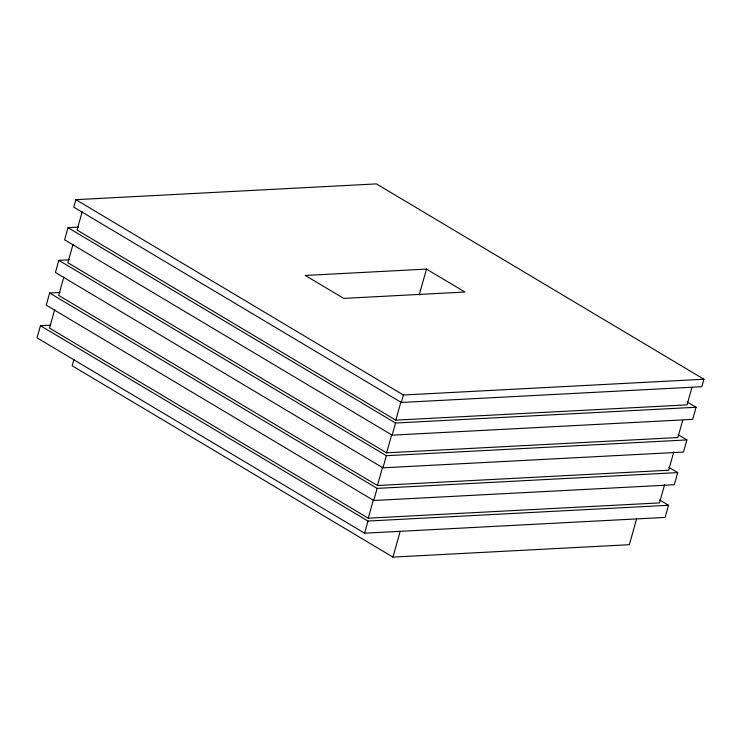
<?xml version="1.0" encoding="UTF-8"?>
<svg xmlns="http://www.w3.org/2000/svg" width="741" height="741" viewBox="0 0 741 741"><rect width="100%" height="100%" fill="white"/><g stroke="black" fill="none" stroke-linecap="round" stroke-linejoin="round"><path stroke-width="1.11" d="M50.86 325.16L40.459 325.707L37.05 337.84L364.572 533.187L665.112 517.413L668.521 505.279L659.592 499.953M60.049 292.482L49.647 293.028L46.238 305.162L373.751 500.508L674.301 484.744L677.709 472.601L668.771 467.275M69.237 259.804L58.835 260.35L55.418 272.484L382.94 467.83L683.48 452.066L686.888 439.932L677.959 434.596M78.416 227.126L68.015 227.672L64.606 239.815L392.128 435.152L692.668 419.387L696.077 407.254L687.148 401.928M75.888 199.672L73.785 207.137L401.307 402.474L701.847 386.709L703.95 379.244L376.428 183.898L75.888 199.672L403.41 395.009L703.95 379.244M54.658 309.701L49.49 328.078L368.24 518.181L659.49 502.907L664.658 484.531M63.846 277.023L58.678 295.4L377.428 485.512L668.678 470.229L673.838 451.853M73.026 244.345L67.866 262.722L386.607 452.834L677.858 437.551L682.72 420.258M82.214 211.676L77.045 230.053L395.796 420.156L687.046 404.882L691.909 387.58M73.998 359.32L72.183 365.785L392.952 557.102L629.35 544.7L636.621 518.848M419.211 294.946L426.483 269.094L464.931 292.028L343.704 298.391L305.255 275.457L426.483 269.094M368.24 518.181L373.408 499.805M377.428 485.512L382.588 467.136M386.607 452.834L391.776 434.458M395.796 420.156L400.955 401.779M364.572 533.187L367.981 521.043L668.521 505.279M373.751 500.508L377.169 488.375L677.709 472.601M382.94 467.83L386.348 455.696L686.888 439.932M392.128 435.152L395.537 423.018L696.077 407.254M401.307 402.474L403.41 395.009M392.952 557.102L400.223 531.241M68.015 227.672L395.537 423.018M58.835 260.35L386.348 455.696M49.647 293.028L377.169 488.375M40.459 325.707L367.981 521.043"/></g></svg>
